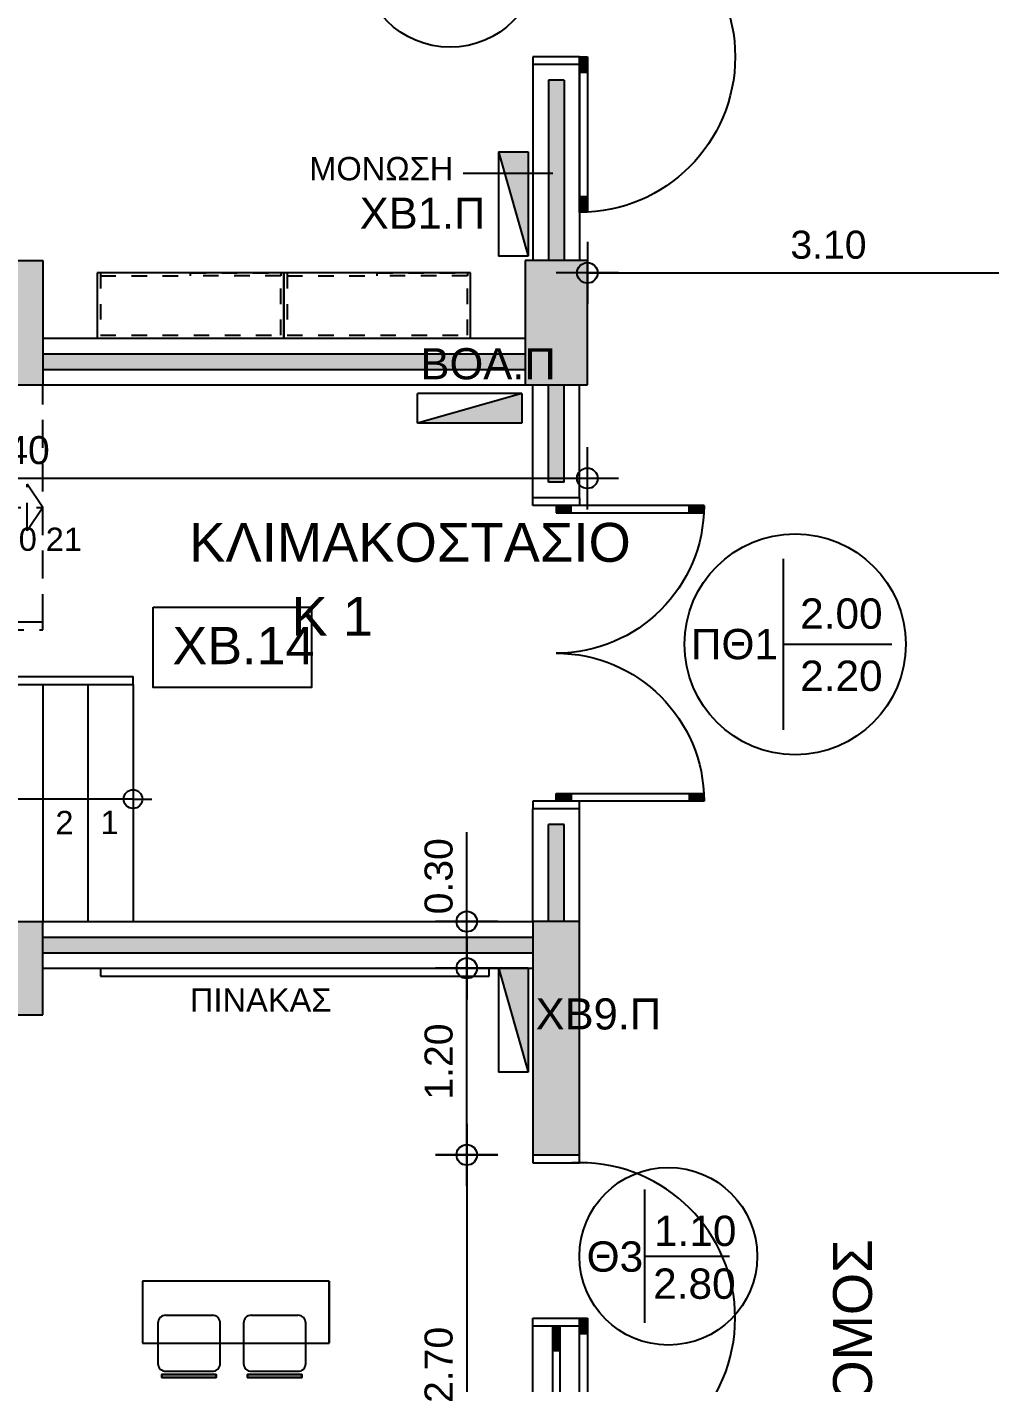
# Model space of a CAD drawing. Header units: metres. Extents: x -11 to 85, y -301 to 135.
# Drawn here: x 18.87 to 25.06, y -46.16 to -37.44 of the extents above; entities that cross this region are included whole.
import ezdxf
from ezdxf.enums import TextEntityAlignment as Align

# ---------------------------------------------------------------- set-up
doc = ezdxf.new("R2010")
doc.units = ezdxf.units.M
doc.header["$LTSCALE"] = 0.036
doc.header["$PDMODE"] = 2
doc.linetypes.add('HIDDEN', pattern=[0.375, 0.25, -0.125])
for name, color, linetype in [('arxitek borofos', 252, 'Continuous'), ('DIMBLK', 252, 'Continuous'), ('electext', 20, 'Continuous'), ('HLEK-SYMBOL', 3, 'Continuous'), ('HLEK_FL001_SYMBOLS', 230, 'Continuous'), ('Parathira', 252, 'Continuous')]:
    doc.layers.add(name, color=color, linetype=linetype)
doc.styles.add('COMU-N', font='arial.ttf')
doc.styles.get("Standard").update_dxf_attribs({"font": 'arial.ttf'})
doc.styles.add('W4MS2', font='W4MS2.shx')
doc.dimstyles.new('CADWDOT', dxfattribs={"dimscale": 0.1, "dimtxt": 1.8, "dimasz": 0.08, "dimexe": 2, "dimexo": 0, "dimgap": 0.09, "dimtad": 0, "dimrnd": 0.001, "dimzin": 0, "dimdsep": 46, "dimtxsty": 'Standard', "dimblk1": 'ARTDIM', "dimblk2": 'ARTDIM', "dimsah": 1, "dimcen": 0.09, "dimdle": 0.05, "dimse1": 1, "dimse2": 1, "dimadec": 0, "dimazin": 0, "dimtfac": 1, "dimtmove": 0, "dimatfit": 3, "dimldrblk": 'ARTDIM', "dimfxl": 2, "dimtvp": 0.9999, "dimtolj": 1, "dimtzin": 0, "dimarcsym": 0})

# ---------------------------------------------------------------- blocks, each defined once
blk = doc.blocks.new('A$C049E38FE')
at = {"layer": 'Parathira'}
for p, q in [((0, 0), (0, -0.05)), ((0.3, -0.05), (0.3, 0)), ((0, -0.05), (0.3, -0.05)), ((0.3, -0.05), (0.25, -0.05)), ((0, -1.05), (0.3, -1.05)), ((0, -1.1), (0, -1.05)), ((0, -2.7), (0, -1.1)), ((0.3, -1.1), (0, -1.1)), ((0.3, -1.1), (0, -1.1)), ((0.3, -1.1), (0, -1.1)), ((0.125, -1.1), (0.125, -2.7)), ((0.175, -1.1), (0.125, -1.1)), ((0.135, -1.26), (0.135, -1.1)), ((0.145, -1.26), (0.145, -1.1)), ((0.155, -1.26), (0.155, -1.1)), ((0.165, -1.26), (0.165, -1.1)), ((0.175, -2.7), (0.175, -1.1)), ((0.3, -2.7), (0.3, -1.05)), ((0.3, -1.05), (0.35, -1.05)), ((0.3, -1.05), (0.3, -1.1)), ((0.33, -1.06), (0.3, -1.06)), ((0.31, -1.05), (0.31, -1.15)), ((0.32, -1.05), (0.32, -1.15)), ((0.33, -1.05), (0.33, -1.15)), ((0.34, -1.05), (0.34, -1.15)), ((0.35, -1.05), (0.35, -2.0487)), ((0.35, -1.15), (0.3, -1.15)), ((0.175, -1.26), (0.125, -1.26)), ((0.175, -1.82), (0.125, -1.82)), ((0.135, -1.98), (0.135, -1.82)), ((0.145, -1.98), (0.145, -1.82)), ((0.155, -1.98), (0.155, -1.82)), ((0.165, -1.98), (0.165, -1.82)), ((0.225, -1.9), (0.075, -1.9)), ((0.175, -1.98), (0.125, -1.98)), ((0.35, -1.95), (0.3, -1.95)), ((0.31, -1.95), (0.31, -2.0499)), ((0.32, -1.95), (0.32, -2.0498)), ((0.33, -1.95), (0.33, -2.0495)), ((0.34, -1.95), (0.34, -2.0492)), ((0.175, -2.54), (0.125, -2.54)), ((0.135, -2.7), (0.135, -2.54)), ((0.145, -2.7), (0.145, -2.54)), ((0.155, -2.7), (0.155, -2.54)), ((0.165, -2.7), (0.165, -2.54))]:
    blk.add_line(p, q, dxfattribs=at)
blk.add_arc((0.3, -1.05), 1, 270, 90, dxfattribs=at)
blk = doc.blocks.new('A$C796D02E1')
at = {"layer": 'Parathira'}
for p, q in [((0.3, 0.95), (0.3, -0.05)), ((0.31, 0.85), (0.31, 0.9499)), ((0.32, 0.85), (0.32, 0.9498)), ((0.33, 0.85), (0.33, 0.9495)), ((0.34, 0.85), (0.34, 0.9492)), ((0.35, -0.05), (0.35, 0.9487)), ((0.35, 0.85), (0.3, 0.85)), ((0, -0.05), (0, 0)), ((0.35, 0.05), (0.3, 0.05)), ((0.3, 0), (0.3, -0.05)), ((0.31, -0.05), (0.31, 0.05)), ((0.32, -0.05), (0.32, 0.05)), ((0.33, -0.05), (0.33, 0.05)), ((0.34, -0.05), (0.34, 0.05)), ((0.3, -0.05), (0, -0.05)), ((0.3, -0.05), (0.35, -0.05)), ((0, -1.05), (0, -1.1)), ((0.3, -1.05), (0, -1.05)), ((0.3, -1.05), (0.25, -1.05)), ((0.3, -1.1), (0.3, -1.05))]:
    blk.add_line(p, q, dxfattribs=at)
blk.add_arc((0.3, -0.05), 1, 270, 90, dxfattribs=at)
blk = doc.blocks.new('ARTDIM')
at = {"layer": 'DIMBLK'}
for p, q in [((0, -24.9975), (0, 24.9975)), ((-24.9975, 0), (24.9975, 0))]:
    blk.add_line(p, q, dxfattribs=at)
blk.add_circle((0, 0), 8.25, dxfattribs=at)
blk = doc.blocks.new('*D896')
at = {"layer": 'arxitek borofos', "color": 0, "lineweight": -2}
blk.add_line((15.0817, -40.3432), (22.4657, -40.3432), dxfattribs=at)
at = {"layer": 'Defpoints', "color": 0, "transparency": 16777216}
for p in [(15.0737, -39.9247), (22.4737, -39.9247), (22.4737, -40.3432)]:
    blk.add_point(p, dxfattribs=at)
at = {"layer": 'arxitek borofos', "color": 0, "lineweight": -2, "xscale": 0.008, "yscale": 0.008, "zscale": 0.008, "rotation": 180}
blk.add_blockref('ARTDIM', (15.0737, -40.3432), dxfattribs=at)
at = {"layer": 'arxitek borofos', "color": 0, "lineweight": -2, "xscale": 0.008, "yscale": 0.008, "zscale": 0.008}
blk.add_blockref('ARTDIM', (22.4737, -40.3432), dxfattribs=at)
at = {"layer": 'arxitek borofos', "color": 0, "insert": (18.7737, -40.1632), "char_height": 0.18, "attachment_point": 5}
blk.add_mtext('\\A1;7.40', dxfattribs=at)
blk = doc.blocks.new('*D933')
at = {"layer": 'arxitek borofos', "color": 0, "lineweight": -2}
blk.add_line((22.4817, -39.0228), (25.5657, -39.0228), dxfattribs=at)
at = {"layer": 'Defpoints', "color": 0, "transparency": 16777216}
for p in [(25.5737, -39.0228), (22.4737, -39.6691), (25.5737, -39.6691)]:
    blk.add_point(p, dxfattribs=at)
at = {"layer": 'arxitek borofos', "color": 0, "lineweight": -2, "xscale": 0.008, "yscale": 0.008, "zscale": 0.008, "rotation": 180}
blk.add_blockref('ARTDIM', (22.4737, -39.0228), dxfattribs=at)
at = {"layer": 'arxitek borofos', "color": 0, "lineweight": -2, "xscale": 0.008, "yscale": 0.008, "zscale": 0.008}
blk.add_blockref('ARTDIM', (25.5737, -39.0228), dxfattribs=at)
at = {"layer": 'arxitek borofos', "color": 0, "insert": (24.0237, -38.8428), "char_height": 0.18, "attachment_point": 5}
blk.add_mtext('\\A1;3.10', dxfattribs=at)
blk = doc.blocks.new('*D952')
at = {"layer": 'arxitek borofos', "color": 0, "lineweight": -2}
for p, q in [((21.6986, -43.193), (21.6986, -42.6184)), ((21.6986, -43.485), (21.6986, -43.201))]:
    blk.add_line(p, q, dxfattribs=at)
at = {"layer": 'Defpoints', "color": 0, "transparency": 16777216}
for p in [(21.6986, -43.193), (22.1237, -43.193), (22.1237, -43.493)]:
    blk.add_point(p, dxfattribs=at)
at = {"layer": 'arxitek borofos', "color": 0, "lineweight": -2, "xscale": 0.008, "yscale": 0.008, "zscale": 0.008}
for p, rotation in [((21.6986, -43.193), 90), ((21.6986, -43.493), 270)]:
    blk.add_blockref('ARTDIM', p, dxfattribs=dict(at, rotation=rotation))
at = {"layer": 'arxitek borofos', "color": 0, "insert": (21.5186, -42.9017), "char_height": 0.18, "attachment_point": 5, "rotation": 90}
blk.add_mtext('\\A1;0.30', dxfattribs=at)
blk = doc.blocks.new('*D953')
at = {"layer": 'arxitek borofos', "color": 0, "lineweight": -2}
blk.add_line((21.6986, -44.685), (21.6986, -43.501), dxfattribs=at)
at = {"layer": 'Defpoints', "color": 0, "transparency": 16777216}
for p in [(21.6986, -43.493), (22.1237, -43.493), (22.1237, -44.693)]:
    blk.add_point(p, dxfattribs=at)
at = {"layer": 'arxitek borofos', "color": 0, "lineweight": -2, "xscale": 0.008, "yscale": 0.008, "zscale": 0.008}
for p, rotation in [((21.6986, -43.493), 90), ((21.6986, -44.693), 270)]:
    blk.add_blockref('ARTDIM', p, dxfattribs=dict(at, rotation=rotation))
at = {"layer": 'arxitek borofos', "color": 0, "insert": (21.5186, -44.093), "char_height": 0.18, "attachment_point": 5, "rotation": 90}
blk.add_mtext('\\A1;1.20', dxfattribs=at)
blk = doc.blocks.new('*D954')
at = {"layer": 'arxitek borofos', "color": 0, "lineweight": -2}
blk.add_line((21.6986, -44.701), (21.6986, -47.385), dxfattribs=at)
at = {"layer": 'Defpoints', "color": 0, "transparency": 16777216}
for p in [(22.1237, -44.693), (21.6986, -47.393), (22.1237, -47.393)]:
    blk.add_point(p, dxfattribs=at)
at = {"layer": 'arxitek borofos', "color": 0, "lineweight": -2, "xscale": 0.008, "yscale": 0.008, "zscale": 0.008}
for p, rotation in [((21.6986, -44.693), 90), ((21.6986, -47.393), 270)]:
    blk.add_blockref('ARTDIM', p, dxfattribs=dict(at, rotation=rotation))
at = {"layer": 'arxitek borofos', "color": 0, "insert": (21.5186, -46.043), "char_height": 0.18, "attachment_point": 5, "rotation": 90}
blk.add_mtext('\\A1;2.70', dxfattribs=at)
blk = doc.blocks.new('A$C0F035EE8')
at = {"layer": 'Parathira'}
for p, q in [((-0.3, 0), (-0.3, -0.05)), ((0, -0.05), (0, 0)), ((-1.1, -0.05), (-0.15, -0.05)), ((-1.005, -0.0595), (-1.1, -0.0595)), ((-1.005, -0.069), (-1.0998, -0.069)), ((-1.005, -0.0785), (-1.0996, -0.0785)), ((-1.005, -0.0975), (-1.005, -0.05)), ((-0.3, -0.05), (0, -0.05)), ((-0.245, -0.0975), (-0.245, -0.05)), ((-0.15, -0.0595), (-0.245, -0.0595)), ((-0.15, -0.069), (-0.245, -0.069)), ((-0.15, -0.0785), (-0.245, -0.0785)), ((-0.15, -0.05), (-0.15, -0.0975)), ((-1.005, -0.088), (-1.0992, -0.088)), ((-0.15, -0.0975), (-1.0988, -0.0975)), ((-0.15, -0.088), (-0.245, -0.088)), ((-1.005, -1.912), (-1.0992, -1.912)), ((-0.15, -1.9025), (-1.0988, -1.9025)), ((-1.005, -1.9025), (-1.005, -1.95)), ((-0.245, -1.9025), (-0.245, -1.95)), ((-0.15, -1.912), (-0.245, -1.912)), ((-0.15, -1.95), (-0.15, -1.9025)), ((-1.005, -1.9405), (-1.1, -1.9405)), ((-1.1, -1.95), (-0.15, -1.95)), ((-1.005, -1.931), (-1.0998, -1.931)), ((-1.005, -1.9215), (-1.0996, -1.9215)), ((-0.3, -2), (-0.3, -1.95)), ((-0.3, -1.95), (0, -1.95)), ((-0.15, -1.9215), (-0.245, -1.9215)), ((-0.15, -1.931), (-0.245, -1.931)), ((-0.15, -1.9405), (-0.245, -1.9405)), ((0, -1.95), (0, -2))]:
    blk.add_line(p, q, dxfattribs=at)
for centre, start, end in [((-0.15, -0.05), 180, 270), ((-0.15, -1.95), 90, 180)]:
    blk.add_arc(centre, 0.95, start, end, dxfattribs=at)
blk = doc.blocks.new('gJ6_a28')
at = {"layer": 'HLEK-SYMBOL', "color": 0, "linetype": 'Continuous'}
for p, q in [((-0.67, 0), (-0.67, 0.19)), ((-0.67, 0.19), (0, 0.19)), ((-0.67, 0), (0, 0.19)), ((0, 0.19), (0, 0)), ((-0.67, 0), (0, 0))]:
    blk.add_line(p, q, dxfattribs=at)
at = {"layer": 'HLEK-SYMBOL', "color": 0}
blk.add_solid([(-0.67, 0.19), (0, 0.19), (-0.67, 0)], dxfattribs=at)
at = {"layer": 'HLEK-SYMBOL', "color": 0, "style": 'W4MS2', "flags": 8}
blk.add_attdef('NODE_NUMBER', (0.018, 0.0914), '', height=0.1, dxfattribs=at)
blk.add_attdef('NODE_NUMBER', (0.018, 0.0914), '', height=0.1, dxfattribs=at)

msp = doc.modelspace()

# ---------------------------------------------------------------- hatches: boundary and pattern name
at = {"layer": 'arxitek borofos'}
for points in [[(22.3237, -37.7836), (22.2237, -37.7836), (22.2237, -38.943), (22.3237, -38.943)], [(18.9737, -38.943), (18.6737, -38.943), (18.6737, -39.443), (14.7737, -39.443), (14.7737, -40.943), (15.0737, -40.943), (15.0737, -39.743), (18.9737, -39.743)], [(22.4737, -38.943), (22.0737, -38.943), (22.0737, -39.743), (22.4737, -39.743)], [(22.0737, -39.543), (18.9737, -39.543), (18.9737, -39.643), (22.0737, -39.643)], [(22.3237, -39.743), (22.2237, -39.743), (22.2237, -40.368), (22.3237, -40.368)], [(15.0737, -43.193), (15.0737, -41.993), (14.7737, -41.993), (14.7737, -43.493), (18.6737, -43.493), (18.6737, -43.793), (18.9737, -43.793), (18.9737, -43.193)], [(22.4237, -43.193), (22.1237, -43.193), (22.1237, -44.693), (22.4237, -44.693)], [(22.1237, -43.293), (18.9737, -43.293), (18.9737, -43.393), (22.1237, -43.393)]]:
    msp.add_hatch(color=256, dxfattribs=at).paths.add_polyline_path(points)
h = msp.add_hatch(color=256, dxfattribs=at)
h.paths.add_polyline_path([(22.3237, -42.568), (22.2237, -42.568), (22.2237, -42.7641), (22.3237, -42.7641)])
h.paths.add_polyline_path([(22.3237, -42.7641), (22.2237, -42.7641), (22.2237, -43.193), (22.3237, -43.193)])

# ---------------------------------------------------------------- linework, layer by layer
for p, q in [((22.4237, -37.6836), (22.1237, -37.6836)), ((22.1237, -37.6836), (22.1237, -38.943)), ((22.4237, -37.6836), (22.4237, -38.943)), ((22.3237, -37.7836), (22.2237, -37.7836)), ((22.2237, -37.7836), (22.2237, -38.943)), ((22.3237, -37.7836), (22.3237, -38.943)), ((21.6754, -38.3813), (22.2527, -38.3813)), ((18.6737, -38.943), (18.9737, -38.943)), ((18.9737, -38.943), (18.9737, -39.743)), ((22.4737, -38.943), (22.0737, -38.943)), ((22.0737, -38.943), (22.0737, -39.743)), ((22.4737, -39.743), (22.4737, -38.943)), ((20.5237, -39.023), (19.3237, -39.023)), ((19.3237, -39.023), (19.3237, -39.443)), ((21.7237, -39.023), (20.5237, -39.023)), ((20.5237, -39.023), (20.5237, -39.443)), ((20.5237, -39.443), (20.5237, -39.023)), ((21.7237, -39.443), (21.7237, -39.023)), ((18.9737, -39.443), (22.0737, -39.443)), ((19.3237, -39.443), (20.5237, -39.443)), ((20.5237, -39.443), (21.7237, -39.443)), ((18.9737, -39.543), (22.0737, -39.543)), ((18.9737, -39.643), (22.0737, -39.643)), ((15.0737, -39.743), (18.9737, -39.743)), ((18.9737, -39.743), (22.0737, -39.743)), ((22.0737, -39.743), (22.4737, -39.743)), ((22.1237, -40.468), (22.1237, -39.743)), ((22.2237, -40.368), (22.2237, -39.743)), ((22.3237, -40.368), (22.3237, -39.743)), ((22.4237, -40.468), (22.4237, -39.743)), ((22.3237, -40.368), (22.2237, -40.368)), ((22.4237, -40.468), (22.1237, -40.468)), ((23.7314, -40.8605), (23.7314, -41.9605)), ((23.7314, -41.4105), (24.4314, -41.4105)), ((22.1237, -43.193), (22.1237, -42.468)), ((22.4237, -42.468), (22.1237, -42.468)), ((22.4237, -43.193), (22.4237, -42.468)), ((22.3237, -42.568), (22.2237, -42.568)), ((22.2237, -43.193), (22.2237, -42.568)), ((22.3237, -43.193), (22.3237, -42.568)), ((15.0737, -43.193), (18.9737, -43.193)), ((18.9737, -43.793), (18.9737, -43.193)), ((18.9737, -43.193), (22.1237, -43.193)), ((22.1237, -43.193), (22.1237, -44.693)), ((22.4237, -43.193), (22.1237, -43.193)), ((22.4237, -44.693), (22.4237, -43.193)), ((18.9737, -43.293), (22.1237, -43.293)), ((18.9737, -43.393), (22.1237, -43.393)), ((18.9737, -43.493), (22.1237, -43.493)), ((19.3435, -43.493), (19.3435, -43.543)), ((19.3435, -43.543), (21.8435, -43.543)), ((21.8435, -43.543), (21.8435, -43.493)), ((18.6737, -43.793), (18.9737, -43.793)), ((22.1237, -44.693), (22.4237, -44.693)), ((22.8407, -44.9157), (22.8407, -45.7737)), ((22.8407, -45.3447), (23.3867, -45.3447)), ((20.8138, -45.5044), (19.6138, -45.5044)), ((19.6138, -45.5044), (19.6138, -45.9044)), ((20.8138, -45.5044), (20.8138, -45.9044)), ((20.8138, -45.9044), (20.8138, -45.5044)), ((19.7638, -45.7244), (20.0638, -45.7244)), ((20.3138, -45.7244), (20.6138, -45.7244)), ((19.7138, -45.7744), (19.7138, -46.0344)), ((20.1138, -46.0344), (20.1138, -45.7744)), ((20.2638, -45.7744), (20.2638, -46.0344)), ((20.6638, -46.0344), (20.6638, -45.7744)), ((19.6138, -45.9044), (20.8138, -45.9044)), ((19.7638, -46.0844), (20.0638, -46.0844)), ((19.7638, -46.1044), (20.0638, -46.1044)), ((20.3138, -46.0844), (20.6138, -46.0844)), ((20.3138, -46.1044), (20.6138, -46.1044))]:
    msp.add_line(p, q, dxfattribs=at)
at = {"layer": 'arxitek borofos', "linetype": 'HIDDEN'}
for p, q in [((19.3437, -39.023), (19.3437, -39.423)), ((19.9237, -39.023), (19.3437, -39.023)), ((19.3437, -39.023), (19.3437, -39.0408)), ((19.3437, -39.0408), (19.9237, -39.0408)), ((19.9237, -39.0408), (19.9237, -39.023)), ((19.9237, -39.0408), (19.9237, -39.023)), ((19.9237, -39.023), (20.5037, -39.023)), ((20.5037, -39.0408), (19.9237, -39.0408)), ((20.5037, -39.423), (20.5037, -39.023)), ((20.5037, -39.023), (20.5037, -39.0408)), ((21.1237, -39.023), (20.5437, -39.023)), ((20.5437, -39.023), (20.5437, -39.0408)), ((20.5437, -39.023), (20.5437, -39.423)), ((20.5437, -39.0408), (21.1237, -39.0408)), ((21.1237, -39.0408), (21.1237, -39.023)), ((21.1237, -39.023), (21.7037, -39.023)), ((21.1237, -39.0408), (21.1237, -39.023)), ((21.7037, -39.0408), (21.1237, -39.0408)), ((21.7037, -39.023), (21.7037, -39.0408)), ((21.7037, -39.423), (21.7037, -39.023)), ((19.3437, -39.423), (20.5037, -39.423)), ((20.5437, -39.423), (21.7037, -39.423))]:
    msp.add_line(p, q, dxfattribs=at)
at = {"layer": 'arxitek borofos', "linetype": 'HIDDEN', "ltscale": 20}
for p, q in [((18.9737, -41.268), (18.9737, -39.743)), ((18.9737, -40.5305), (18.8737, -40.3805)), ((18.8737, -40.6805), (18.8737, -40.3805)), ((17.5332, -40.5305), (18.9737, -40.5305)), ((18.9737, -40.5305), (18.8737, -40.6805)), ((18.9737, -41.268), (17.8137, -41.268)), ((18.9737, -41.318), (18.9737, -41.268)), ((17.8327, -41.318), (18.9737, -41.318))]:
    msp.add_line(p, q, dxfattribs=at)
at = {"layer": 'arxitek borofos', "linetype": 'Continuous'}
for p, q in [((17.7947, -41.618), (19.5537, -41.618)), ((19.5537, -41.668), (19.5537, -41.618)), ((17.8137, -41.668), (19.5537, -41.668)), ((18.9737, -41.668), (18.9737, -43.193)), ((19.2637, -41.668), (19.2637, -43.193)), ((19.5537, -41.668), (19.5537, -43.193)), ((19.5537, -42.4055), (15.5762, -42.4055)), ((19.5537, -42.4055), (19.6737, -42.4055))]:
    msp.add_line(p, q, dxfattribs=at)
at = {"layer": 'arxitek borofos'}
for centre, radius in [((21.5916, -37.0015), 0.5712), ((23.8095, -41.4105), 0.7105), ((22.9944, -45.3447), 0.5712)]:
    msp.add_circle(centre, radius, dxfattribs=at)
at = {"layer": 'arxitek borofos', "linetype": 'Continuous'}
msp.add_circle((19.5537, -42.4055), 0.06, dxfattribs=at)
at = {"layer": 'arxitek borofos'}
for centre, start, end in [((19.7638, -45.7744), 90, 180), ((20.0638, -45.7744), 0, 90), ((20.3138, -45.7744), 90, 180), ((20.6138, -45.7744), 0, 90), ((19.7638, -46.0344), 180, 270), ((20.0638, -46.0344), 270, 0), ((20.3138, -46.0344), 180, 270), ((20.6138, -46.0344), 270, 0)]:
    msp.add_arc(centre, 0.05, start, end, dxfattribs=at)
for points in [[(19.7388, -46.1244, 0.8), (19.7388, -46.1044, 0.8), (19.7388, -46.1044, 0.62), (19.7388, -46.1244, 0.62)], [(19.7388, -46.1044, 0.8), (19.7388, -46.1044, 0.62), (20.0888, -46.1044, 0.62), (20.0888, -46.1044, 0.8)], [(19.7388, -46.1044, 0.62), (19.7388, -46.1244, 0.62), (20.0888, -46.1244, 0.62), (20.0888, -46.1044, 0.62)], [(19.7388, -46.1244, 0.8), (19.7388, -46.1044, 0.8), (20.0888, -46.1044, 0.8), (20.0888, -46.1244, 0.8)], [(20.0888, -46.1244, 0.8), (20.0888, -46.1044, 0.8), (20.0888, -46.1044, 0.62), (20.0888, -46.1244, 0.62)], [(20.2888, -46.1244, 0.8), (20.2888, -46.1044, 0.8), (20.2888, -46.1044, 0.62), (20.2888, -46.1244, 0.62)], [(20.2888, -46.1044, 0.8), (20.2888, -46.1044, 0.62), (20.6388, -46.1044, 0.62), (20.6388, -46.1044, 0.8)], [(20.2888, -46.1044, 0.62), (20.2888, -46.1244, 0.62), (20.6388, -46.1244, 0.62), (20.6388, -46.1044, 0.62)], [(20.2888, -46.1244, 0.8), (20.2888, -46.1044, 0.8), (20.6388, -46.1044, 0.8), (20.6388, -46.1244, 0.8)], [(20.6388, -46.1244, 0.8), (20.6388, -46.1044, 0.8), (20.6388, -46.1044, 0.62), (20.6388, -46.1244, 0.62)], [(19.7388, -46.1244, 0.62), (19.7388, -46.1244, 0.8), (20.0888, -46.1244, 0.8), (20.0888, -46.1244, 0.62)], [(20.2888, -46.1244, 0.62), (20.2888, -46.1244, 0.8), (20.6388, -46.1244, 0.8), (20.6388, -46.1244, 0.62)]]:
    msp.add_3dface(points, dxfattribs=at)
at = {"layer": 'electext'}
msp.add_lwpolyline([(19.6821, -41.1716), (20.7007, -41.1716), (20.7007, -41.6893), (19.6821, -41.6893)], close=True, dxfattribs=at)

# ---------------------------------------------------------------- block references
at = {"layer": 'arxitek borofos', "xscale": -1, "rotation": 180}
msp.add_blockref('A$C796D02E1', (22.1237, -37.6836), dxfattribs=at)
at = {"layer": 'arxitek borofos', "xscale": -1}
msp.add_blockref('A$C0F035EE8', (22.1237, -40.468), dxfattribs=at)
at = {"layer": 'arxitek borofos'}
msp.add_blockref('A$C049E38FE', (22.1237, -44.693), dxfattribs=at)
at = {"layer": 'HLEK_FL001_SYMBOLS'}
for p, rotation in [((21.9027, -38.9156), 270), ((21.3817, -39.7992), 180), ((21.9027, -44.1602), 270)]:
    msp.add_blockref('gJ6_a28', p, dxfattribs=dict(at, rotation=rotation))

# ---------------------------------------------------------------- texts
at = {"layer": 'arxitek borofos', "style": 'COMU-N'}
for s, height, p in [('ΜΟΝΩΣΗ', 0.15, (20.6862, -38.4276)), ('ΚΛΙΜΑΚΟΣΤΑΣΙΟ', 0.25, (19.9149, -40.8801)), ('K 1', 0.25, (20.5722, -41.3559)), ('1.10', 0.195, (22.9019, -45.2789)), ('Θ3', 0.195, (22.4692, -45.444)), ('2.80', 0.195, (22.8967, -45.6183))]:
    msp.add_text(s, height=height, dxfattribs=at).set_placement(p)
for s, p in [('20', (18.8188, -40.7346)), ('21', (19.1088, -40.7346)), ('2', (19.1128, -42.5555)), ('1', (19.4028, -42.5555))]:
    msp.add_text(s, height=0.15, dxfattribs=at).set_placement(p, align=Align.MIDDLE)
at = {"layer": 'arxitek borofos', "linetype": 'Continuous'}
msp.add_text('ΠΙΝΑΚΑΣ', height=0.15, dxfattribs=at).set_placement((19.9194, -43.7724))
at = {"layer": 'arxitek borofos', "style": 'COMU-N'}
msp.add_text('ΑΝΟΙΧΤΟΣ ΔΙΑΔΡΟΜΟΣ', height=0.25, rotation=90, dxfattribs=at).set_placement((24.3033, -49.1994))
for tag, text, p in [('2.00', '0.90', (24.1064, -41.3105)), ('ΠΘ1', '2.20', (23.4191, -41.5066)), ('2.20', '2.20', (24.1064, -41.7105))]:
    msp.add_attdef(tag, text=text, height=0.195, dxfattribs=at).set_placement(p, align=Align.CENTER)
at = {"layer": 'electext', "style": 'COMU-N'}
for s, height, p in [('XB1.Π', 0.2, (21.0107, -38.739)), ('ΒΟΑ.Π', 0.2, (21.4013, -39.7069)), ('XB.14', 0.24, (19.8071, -41.5387)), ('ΧΒ9.Π', 0.2, (22.1413, -43.8867))]:
    msp.add_text(s, height=height, dxfattribs=at).set_placement(p)

# ---------------------------------------------------------------- dimensions: what is measured, and where the dimension line sits
at = {"layer": 'arxitek borofos'}
for base, p1, p2, picture, middle in [((25.5737, -39.0228), (22.4737, -39.6691), (25.5737, -39.6691), '*D933', (24.0237, -38.8428)), ((22.4737, -40.3432), (15.0737, -39.9247), (22.4737, -39.9247), '*D896', (18.7737, -40.1632))]:
    dim = msp.add_linear_dim(base=base, p1=p1, p2=p2, dimstyle='CADWDOT', dxfattribs=at)
    dim.commit()
    dim.dimension.update_dxf_attribs({"geometry": picture, "text_midpoint": middle})
for base, p1, p2, picture, middle in [((21.6986, -43.193), (22.1237, -43.493), (22.1237, -43.193), '*D952', (21.5186, -42.9017)), ((21.6986, -43.493), (22.1237, -44.693), (22.1237, -43.493), '*D953', (21.5186, -44.093)), ((21.6986, -47.393), (22.1237, -44.693), (22.1237, -47.393), '*D954', (21.5186, -46.043))]:
    dim = msp.add_linear_dim(base=base, p1=p1, p2=p2, angle=90, dimstyle='CADWDOT', dxfattribs=at)
    dim.commit()
    dim.dimension.update_dxf_attribs({"geometry": picture, "text_midpoint": middle})

doc.saveas('drawing.dxf')
